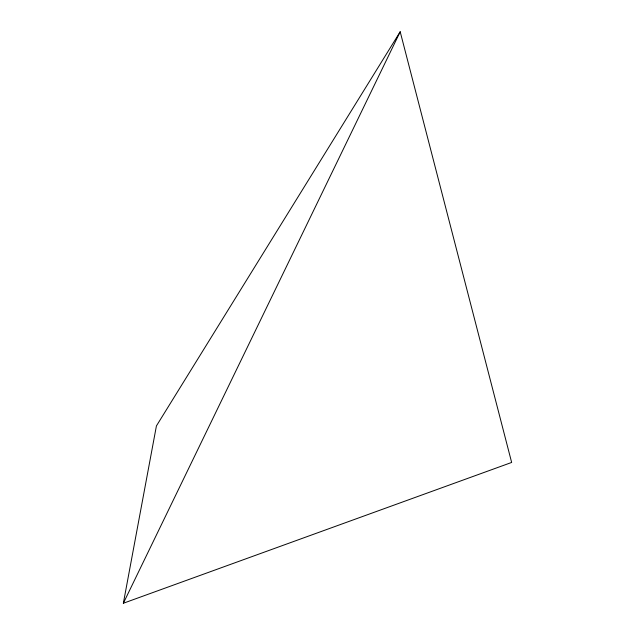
<?xml version="1.0" encoding="UTF-8"?>
<svg xmlns="http://www.w3.org/2000/svg" width="635" height="635" viewBox="0 0 635 635"><rect width="100%" height="100%" fill="white"/><g stroke="black" fill="none" stroke-linecap="round" stroke-linejoin="round"><path stroke-width="0.95" d="M123.349 603.25L156.416 425.926L400.193 31.75L511.651 462.447L123.349 603.25L400.193 31.75"/></g></svg>
